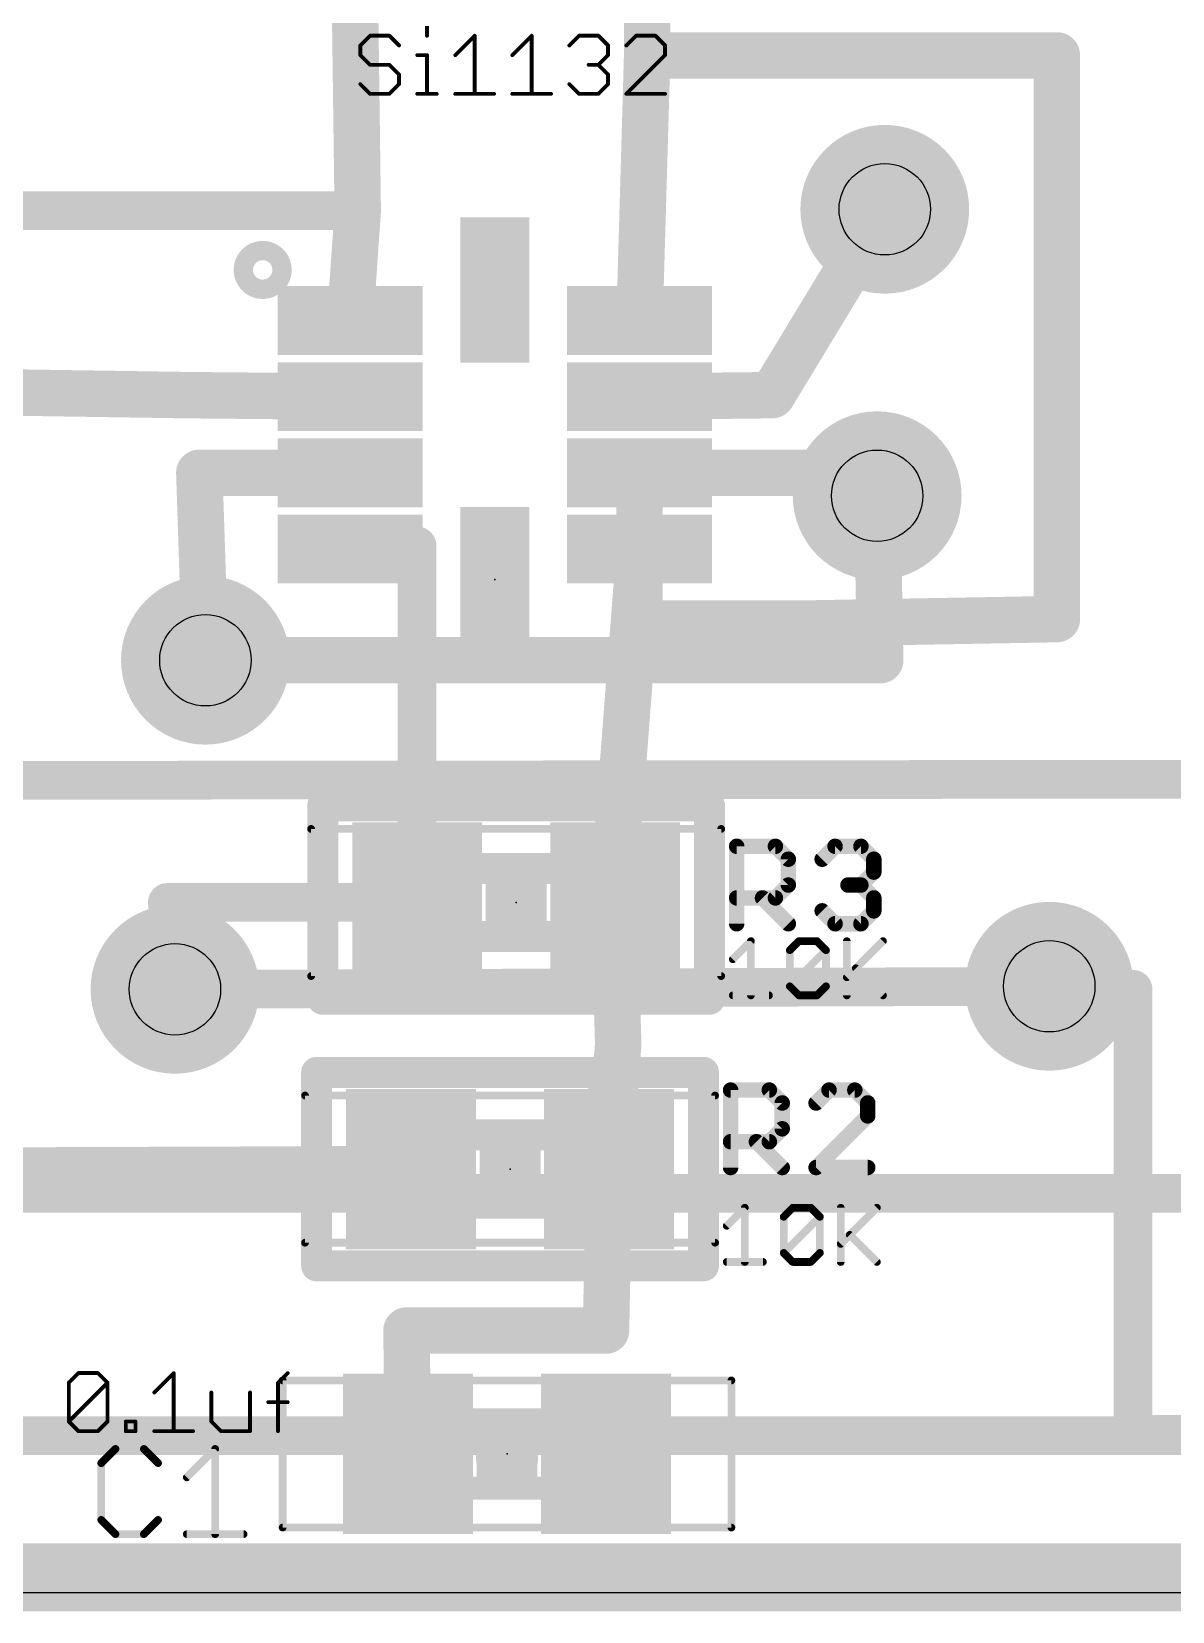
# Model space of a CAD drawing. Extents: x -0.2 to 20.2, y 6.5 to 22.4.
# Drawn here: x 7.07 to 14.56, y 6.49 to 16.86 of the extents above; entities that cross this region are included whole.
import ezdxf

# ---------------------------------------------------------------- set-up
doc = ezdxf.new("R2010")
doc.units = 0
for name, color, linetype in [('1', 14, 'CONTINUOUS'), ('16', 174, 'CONTINUOUS'), ('18', 94, 'CONTINUOUS'), ('20', 178, 'CONTINUOUS'), ('21', 251, 'CONTINUOUS'), ('23', 178, 'CONTINUOUS'), ('25', 251, 'CONTINUOUS'), ('27', 251, 'CONTINUOUS'), ('29', 251, 'CONTINUOUS'), ('30', 251, 'CONTINUOUS'), ('31', 251, 'CONTINUOUS'), ('35', 251, 'CONTINUOUS'), ('39', 14, 'CONTINUOUS'), ('44', 251, 'CONTINUOUS'), ('51', 251, 'CONTINUOUS')]:
    doc.layers.add(name, color=color, linetype=linetype)

# ---------------------------------------------------------------- blocks, each defined once
blk = doc.blocks.new('RECT')
blk.add_solid([(-0.5, -0.5), (0.5, -0.5), (-0.5, 0.5), (0.5, 0.5)])
blk = doc.blocks.new('ROUNDV')
at = {"const_width": 0.5}
blk.add_lwpolyline([(0, -0.25, 1), (0, 0.25, 1), (0, -0.25)], format="xyb", dxfattribs=at)

msp = doc.modelspace()

# ---------------------------------------------------------------- linework, layer by layer
at = {"layer": '1'}
for points, const_width in [([(11.11, 18.38), (11.11, 16.7)], 0.3048), ([(9.18, 17.96), (9.21, 15.68)], 0.3048), ([(11.11, 16.7), (11.06, 14.96)], 0.3048), ([(13.8, 16.7), (11.11, 16.7)], 0.3048), ([(13.8, 13), (13.8, 16.7)], 0.3048), ([(5.44, 15.68), (9.21, 15.68)], 0.254), ([(9.21, 15.68), (9.16, 14.96)], 0.3048), ([(11.93, 14.47), (12.67, 15.69)], 0.3048), ([(6.78, 14.49), (8.09, 14.47)], 0.3048), ([(8.09, 14.47), (9.16, 14.46)], 0.3048), ([(11.06, 14.46), (11.93, 14.47)], 0.3048), ([(8.21, 12.73), (8.17, 13.96)], 0.3048), ([(8.17, 13.96), (9.16, 13.96)], 0.3048), ([(11.06, 13.46), (11.06, 13.96)], 0.3048), ([(11.06, 13.96), (12.59, 13.96)], 0.3048), ([(12.59, 13.96), (12.62, 13.81)], 0.3048), ([(9.6, 13.48), (9.16, 13.46)], 0.254), ([(9.6, 11.14), (9.6, 13.48)], 0.254), ([(11.06, 13.46), (10.89, 11.25)], 0.3048), ([(11.06, 12.97), (11.06, 13.46)], 0.3048), ([(11.06, 12.97), (12.11, 12.97)], 0.3048), ([(12.11, 12.97), (13.8, 13)], 0.3048), ([(10.89, 11.25), (10.9, 11.14)], 0.3048), ([(10.89, 11.25), (10.92, 10.21)], 0.3048), ([(8.01, 10.57), (7.96, 11.14)], 0.254), ([(7.96, 11.14), (9.6, 11.14)], 0.254), ([(14.3, 10.57), (13.75, 10.59)], 0.254), ([(14.3, 7.65), (14.3, 10.57)], 0.254), ([(10.92, 10.21), (10.86, 9.39)], 0.3048), ([(10.84, 8.33), (10.87, 9.88)], 0.3048), ([(10.87, 9.88), (10.86, 9.39)], 0.3048), ([(9.56, 9.39), (6.8, 9.38)], 0.3048), ([(9.54, 7.52), (9.53, 8.33)], 0.3048), ([(9.53, 8.33), (10.84, 8.33)], 0.3048), ([(19.02, 7.64), (14.3, 7.65)], 0.254), ([(19.01, 6.69), (-0.04, 6.69)], 0.4064)]:
    msp.add_lwpolyline(points, dxfattribs=dict(at, const_width=const_width))
for points, const_width in [([(11.1862, 16.6978, 1), (11.0338, 16.7022)], 0.1524), ([(11.11, 16.7762, 1), (11.11, 16.6238)], 0.1524), ([(13.8762, 16.7, 1), (13.7238, 16.7)], 0.1524), ([(13.8, 16.6238, 1), (13.8, 16.7762)], 0.1524), ([(11.0338, 16.7, 1), (11.1862, 16.7)], 0.1524), ([(9.286, 15.6747, 1), (9.134, 15.6853)], 0.1524), ([(9.21, 15.6165, 1), (9.21, 15.7435)], 0.127), ([(12.7352, 15.6505, 1), (12.6048, 15.7295)], 0.1524), ([(9.1338, 15.679, 1), (9.2862, 15.681)], 0.1524), ([(9.084, 14.9653, 1), (9.236, 14.9547)], 0.1524), ([(10.9838, 14.9622, 1), (11.1362, 14.9578)], 0.1524), ([(8.0907, 14.5462, 1), (8.0893, 14.3938)], 0.1524), ([(8.0888, 14.3938, 1), (8.0912, 14.5462)], 0.1524), ([(11.9309, 14.3938, 1), (11.9291, 14.5462)], 0.1524), ([(9.1593, 14.3838, 1), (9.1607, 14.5362)], 0.1524), ([(11.0591, 14.5362, 1), (11.0609, 14.3838)], 0.1524), ([(11.8648, 14.5095, 1), (11.9952, 14.4305)], 0.1524), ([(8.2462, 13.9625, 1), (8.0938, 13.9575)], 0.1524), ([(8.17, 14.0362, 1), (8.17, 13.8838)], 0.1524), ([(9.16, 13.8838, 1), (9.16, 14.0362)], 0.1524), ([(11.1362, 13.96, 1), (10.9838, 13.96)], 0.1524), ([(11.06, 14.0362, 1), (11.06, 13.8838)], 0.1524), ([(12.6647, 13.9749, 1), (12.5153, 13.9451)], 0.1524), ([(12.59, 13.8838, 1), (12.59, 14.0362)], 0.1524), ([(12.5453, 13.7951, 1), (12.6947, 13.8249)], 0.1524), ([(9.1571, 13.5234, 1), (9.1629, 13.3966)], 0.127), ([(9.6635, 13.48, 1), (9.5365, 13.48)], 0.127), ([(9.6029, 13.4166, 1), (9.5971, 13.5434)], 0.127), ([(11.1362, 13.46, 1), (10.9838, 13.46)], 0.1524), ([(11.136, 13.4542, 1), (10.984, 13.4658)], 0.1524), ([(10.9838, 13.46, 1), (11.1362, 13.46)], 0.1524), ([(11.06, 13.0462, 1), (11.06, 12.8938)], 0.1524), ([(12.1086, 13.0462, 1), (12.1114, 12.8938)], 0.1524), ([(12.11, 12.8938, 1), (12.11, 13.0462)], 0.1524), ([(13.7238, 13, 1), (13.8762, 13)], 0.1524), ([(13.8014, 12.9238, 1), (13.7986, 13.0762)], 0.1524), ([(10.9838, 12.97, 1), (11.1362, 12.97)], 0.1524), ([(8.1338, 12.7275, 1), (8.2862, 12.7325)], 0.1524), ([(10.9659, 11.2569, 1), (10.8141, 11.2431)], 0.1524), ([(10.9662, 11.2522, 1), (10.8138, 11.2478)], 0.1524), ([(10.814, 11.2558, 1), (10.966, 11.2442)], 0.1524), ([(8.0233, 11.1455, 1), (7.8967, 11.1345)], 0.127), ([(7.96, 11.2035, 1), (7.96, 11.0765)], 0.127), ([(9.5365, 11.14, 1), (9.6635, 11.14)], 0.127), ([(9.6, 11.0765, 1), (9.6, 11.2035)], 0.127), ([(10.8241, 11.1331, 1), (10.9759, 11.1469)], 0.1524), ([(13.7523, 10.6535, 1), (13.7477, 10.5265)], 0.127), ([(14.3635, 10.57, 1), (14.2365, 10.57)], 0.127), ([(14.2977, 10.5065, 1), (14.3023, 10.6335)], 0.127), ([(7.9467, 10.5645, 1), (8.0733, 10.5755)], 0.127), ([(10.8438, 10.2078, 1), (10.9962, 10.2122)], 0.1524), ([(10.996, 10.2044, 1), (10.844, 10.2156)], 0.1524), ([(10.9462, 9.8785, 1), (10.7938, 9.8815)], 0.1524), ([(10.9462, 9.8784, 1), (10.7938, 9.8816)], 0.1524), ([(9.5603, 9.3138, 1), (9.5597, 9.4662)], 0.1524), ([(10.784, 9.3956, 1), (10.936, 9.3844)], 0.1524), ([(10.7838, 9.3916, 1), (10.9362, 9.3884)], 0.1524), ([(9.6062, 8.3309, 1), (9.4538, 8.3291)], 0.1524), ([(9.53, 8.4062, 1), (9.53, 8.2538)], 0.1524), ([(10.7638, 8.3315, 1), (10.9162, 8.3285)], 0.1524), ([(10.84, 8.2538, 1), (10.84, 8.4062)], 0.1524), ([(14.3001, 7.7135, 1), (14.2999, 7.5865)], 0.127), ([(14.2365, 7.65, 1), (14.3635, 7.65)], 0.127), ([(9.4638, 7.5191, 1), (9.6162, 7.5209)], 0.1524)]:
    msp.add_lwpolyline(points, format="xyb", dxfattribs=dict(at, const_width=const_width))
at = {"layer": '16'}
for points, const_width in [([(12.62, 13.81), (12.64, 12.73)], 0.3048), ([(12.64, 12.73), (8.21, 12.73)], 0.3048), ([(5, 11.94), (15.97, 11.95)], 0.254), ([(13.75, 10.59), (8.01, 10.57)], 0.254), ([(16.1, 9.23), (3, 9.23)], 0.254), ([(1.24, 7.64), (19.02, 7.64)], 0.254), ([(19.05, 6.73), (0, 6.73)], 0.4064)]:
    msp.add_lwpolyline(points, dxfattribs=dict(at, const_width=const_width))
for points, const_width in [([(12.6962, 13.8114, 1), (12.5438, 13.8086)], 0.1524), ([(8.21, 12.8062, 1), (8.21, 12.6538)], 0.1524), ([(12.64, 12.6538, 1), (12.64, 12.8062)], 0.1524), ([(12.5638, 12.7286, 1), (12.7162, 12.7314)], 0.1524), ([(8.0098, 10.6335, 1), (8.0102, 10.5065)], 0.127), ([(13.7502, 10.5265, 1), (13.7498, 10.6535)], 0.127)]:
    msp.add_lwpolyline(points, format="xyb", dxfattribs=dict(at, const_width=const_width))
at = {"layer": '20'}
msp.add_line((0.21, 6.61), (20.055, 6.61), dxfattribs=at)
at = {"layer": '21'}
for points, const_width in [([(9.6647, 16.8926), (9.6647, 16.829)], 0.0254), ([(9.2905, 16.829), (9.2269, 16.7655)], 0.0254), ([(9.4176, 16.829), (9.2905, 16.829)], 0.0254), ([(9.4811, 16.7655), (9.4176, 16.829)], 0.0254), ([(9.8506, 16.7019), (9.9777, 16.829)], 0.0254), ([(9.9777, 16.829), (9.9777, 16.4477)], 0.0254), ([(10.2248, 16.7019), (10.3519, 16.829)], 0.0254), ([(10.3519, 16.829), (10.3519, 16.4477)], 0.0254), ([(10.599, 16.7655), (10.6626, 16.829)], 0.0254), ([(10.6626, 16.829), (10.7897, 16.829)], 0.0254), ([(10.7897, 16.829), (10.8532, 16.7655)], 0.0254), ([(11.0368, 16.829), (10.9732, 16.7655)], 0.0254), ([(11.1639, 16.829), (11.0368, 16.829)], 0.0254), ([(11.2274, 16.7655), (11.1639, 16.829)], 0.0254), ([(9.2269, 16.7655), (9.2269, 16.7019)], 0.0254), ([(9.2269, 16.7019), (9.2905, 16.6384)], 0.0254), ([(9.6011, 16.7019), (9.6647, 16.7019)], 0.0254), ([(9.6647, 16.7019), (9.6647, 16.4477)], 0.0254), ([(10.8532, 16.7019), (10.7897, 16.6384)], 0.0254), ([(10.8532, 16.7655), (10.8532, 16.7019)], 0.0254), ([(10.9732, 16.4477), (11.2274, 16.7019)], 0.0254), ([(11.2274, 16.7019), (11.2274, 16.7655)], 0.0254), ([(9.2905, 16.6384), (9.4176, 16.6384)], 0.0254), ([(9.4176, 16.6384), (9.4811, 16.5748)], 0.0254), ([(10.7897, 16.6384), (10.7261, 16.6384)], 0.0254), ([(10.7897, 16.6384), (10.8532, 16.5748)], 0.0254), ([(9.2905, 16.4477), (9.2269, 16.5113)], 0.0254), ([(9.4811, 16.5113), (9.4176, 16.4477)], 0.0254), ([(9.4811, 16.5748), (9.4811, 16.5113)], 0.0254), ([(10.6626, 16.4477), (10.599, 16.5113)], 0.0254), ([(10.8532, 16.5113), (10.7897, 16.4477)], 0.0254), ([(10.8532, 16.5748), (10.8532, 16.5113)], 0.0254), ([(9.4176, 16.4477), (9.2905, 16.4477)], 0.0254), ([(9.6011, 16.4477), (9.7282, 16.4477)], 0.0254), ([(9.8506, 16.4477), (10.1048, 16.4477)], 0.0254), ([(10.2248, 16.4477), (10.479, 16.4477)], 0.0254), ([(10.7897, 16.4477), (10.6626, 16.4477)], 0.0254), ([(11.2274, 16.4477), (10.9732, 16.4477)], 0.0254), ([(8.98, 10.505), (8.98, 11.775)], 0.2032), ([(8.98, 11.775), (11.52, 11.775)], 0.2032), ([(11.52, 11.775), (11.52, 10.505)], 0.2032), ([(11.52, 10.505), (8.98, 10.505)], 0.2032), ([(8.94, 8.755), (8.94, 10.025)], 0.2032), ([(8.94, 10.025), (11.48, 10.025)], 0.2032), ([(11.48, 10.025), (11.48, 8.755)], 0.2032), ([(11.48, 8.755), (8.94, 8.755)], 0.2032), ([(10.19, 7.5505), (10.19, 7.4895)], 0.4064)]:
    msp.add_lwpolyline(points, dxfattribs=dict(at, const_width=const_width))
for points, const_width in [([(9.2905, 16.8354, 1), (9.2905, 16.8227)], 0.0127), ([(9.2949, 16.8245, 1), (9.286, 16.8335)], 0.0127), ([(9.4221, 16.8335, 1), (9.4131, 16.8245)], 0.0127), ([(9.4176, 16.8227, 1), (9.4176, 16.8354)], 0.0127), ([(9.6583, 16.829, 1), (9.671, 16.829)], 0.0127), ([(9.984, 16.829, 1), (9.9713, 16.829)], 0.0127), ([(9.9822, 16.8245, 1), (9.9732, 16.8335)], 0.0127), ([(10.3582, 16.829, 1), (10.3455, 16.829)], 0.0127), ([(10.3564, 16.8245, 1), (10.3474, 16.8335)], 0.0127), ([(10.6626, 16.8354, 1), (10.6626, 16.8227)], 0.0127), ([(10.667, 16.8245, 1), (10.6581, 16.8335)], 0.0127), ([(10.7941, 16.8335, 1), (10.7852, 16.8245)], 0.0127), ([(10.7897, 16.8227, 1), (10.7897, 16.8354)], 0.0127), ([(11.0368, 16.8354, 1), (11.0368, 16.8227)], 0.0127), ([(11.0412, 16.8245, 1), (11.0323, 16.8335)], 0.0127), ([(11.1684, 16.8335, 1), (11.1594, 16.8245)], 0.0127), ([(11.1639, 16.8227, 1), (11.1639, 16.8354)], 0.0127), ([(9.2333, 16.7655, 1), (9.2206, 16.7655)], 0.0127), ([(9.2224, 16.77, 1), (9.2314, 16.761)], 0.0127), ([(9.2314, 16.7064, 1), (9.2224, 16.6974)], 0.0127), ([(9.2206, 16.7019, 1), (9.2333, 16.7019)], 0.0127), ([(9.4766, 16.761, 1), (9.4856, 16.77)], 0.0127), ([(9.6011, 16.7083, 1), (9.6011, 16.6956)], 0.0127), ([(9.671, 16.7019, 1), (9.6583, 16.7019)], 0.0127), ([(9.6647, 16.6956, 1), (9.6647, 16.7083)], 0.0127), ([(9.8461, 16.7064, 1), (9.8551, 16.6974)], 0.0127), ([(10.2203, 16.7064, 1), (10.2293, 16.6974)], 0.0127), ([(10.5945, 16.77, 1), (10.6035, 16.761)], 0.0127), ([(10.8596, 16.7655, 1), (10.8469, 16.7655)], 0.0127), ([(10.8469, 16.7019, 1), (10.8596, 16.7019)], 0.0127), ([(10.8487, 16.761, 1), (10.8577, 16.77)], 0.0127), ([(10.8577, 16.6974, 1), (10.8487, 16.7064)], 0.0127), ([(10.9687, 16.77, 1), (10.9777, 16.761)], 0.0127), ([(11.2338, 16.7655, 1), (11.2211, 16.7655)], 0.0127), ([(11.2211, 16.7019, 1), (11.2338, 16.7019)], 0.0127), ([(11.2229, 16.761, 1), (11.2319, 16.77)], 0.0127), ([(11.2319, 16.6974, 1), (11.2229, 16.7064)], 0.0127), ([(9.2905, 16.6447, 1), (9.2905, 16.632)], 0.0127), ([(9.286, 16.6339, 1), (9.2949, 16.6429)], 0.0127), ([(9.4221, 16.6429, 1), (9.4131, 16.6339)], 0.0127), ([(9.4176, 16.632, 1), (9.4176, 16.6447)], 0.0127), ([(10.7261, 16.6447, 1), (10.7261, 16.632)], 0.0127), ([(10.7941, 16.6429, 1), (10.7852, 16.6339)], 0.0127), ([(10.7852, 16.6429, 1), (10.7941, 16.6339)], 0.0127), ([(10.7897, 16.632, 1), (10.7897, 16.6447)], 0.0127), ([(9.2314, 16.5157, 1), (9.2224, 16.5068)], 0.0127), ([(9.4875, 16.5748, 1), (9.4748, 16.5748)], 0.0127), ([(9.4748, 16.5113, 1), (9.4875, 16.5113)], 0.0127), ([(9.4766, 16.5703, 1), (9.4856, 16.5793)], 0.0127), ([(9.4856, 16.5068, 1), (9.4766, 16.5157)], 0.0127), ([(10.6035, 16.5157, 1), (10.5945, 16.5068)], 0.0127), ([(10.8596, 16.5748, 1), (10.8469, 16.5748)], 0.0127), ([(10.8469, 16.5113, 1), (10.8596, 16.5113)], 0.0127), ([(10.8487, 16.5703, 1), (10.8577, 16.5793)], 0.0127), ([(10.8577, 16.5068, 1), (10.8487, 16.5157)], 0.0127), ([(9.2905, 16.4541, 1), (9.2905, 16.4413)], 0.0127), ([(9.286, 16.4432, 1), (9.2949, 16.4522)], 0.0127), ([(9.4131, 16.4522, 1), (9.4221, 16.4432)], 0.0127), ([(9.4176, 16.4413, 1), (9.4176, 16.4541)], 0.0127), ([(9.6011, 16.4541, 1), (9.6011, 16.4413)], 0.0127), ([(9.6583, 16.4477, 1), (9.671, 16.4477)], 0.0127), ([(9.7282, 16.4413, 1), (9.7282, 16.4541)], 0.0127), ([(9.8506, 16.4541, 1), (9.8506, 16.4413)], 0.0127), ([(9.9713, 16.4477, 1), (9.984, 16.4477)], 0.0127), ([(10.1048, 16.4413, 1), (10.1048, 16.4541)], 0.0127), ([(10.2248, 16.4541, 1), (10.2248, 16.4413)], 0.0127), ([(10.3455, 16.4477, 1), (10.3582, 16.4477)], 0.0127), ([(10.479, 16.4413, 1), (10.479, 16.4541)], 0.0127), ([(10.6626, 16.4541, 1), (10.6626, 16.4413)], 0.0127), ([(10.6581, 16.4432, 1), (10.667, 16.4522)], 0.0127), ([(10.7852, 16.4522, 1), (10.7941, 16.4432)], 0.0127), ([(10.7897, 16.4413, 1), (10.7897, 16.4541)], 0.0127), ([(10.9732, 16.4541, 1), (10.9732, 16.4413)], 0.0127), ([(10.9687, 16.4522, 1), (10.9777, 16.4432)], 0.0127), ([(11.2274, 16.4413, 1), (11.2274, 16.4541)], 0.0127), ([(9.0308, 11.775, 1), (8.9292, 11.775)], 0.1016), ([(8.98, 11.8258, 1), (8.98, 11.7242)], 0.1016), ([(11.5708, 11.775, 1), (11.4692, 11.775)], 0.1016), ([(11.52, 11.7242, 1), (11.52, 11.8258)], 0.1016), ([(8.98, 10.5558, 1), (8.98, 10.4542)], 0.1016), ([(11.52, 10.4542, 1), (11.52, 10.5558)], 0.1016), ([(8.9292, 10.505, 1), (9.0308, 10.505)], 0.1016), ([(11.4692, 10.505, 1), (11.5708, 10.505)], 0.1016), ([(8.9908, 10.025, 1), (8.8892, 10.025)], 0.1016), ([(8.94, 10.0758, 1), (8.94, 9.9742)], 0.1016), ([(11.5308, 10.025, 1), (11.4292, 10.025)], 0.1016), ([(11.48, 9.9742, 1), (11.48, 10.0758)], 0.1016), ([(8.94, 8.8058, 1), (8.94, 8.7042)], 0.1016), ([(11.48, 8.7042, 1), (11.48, 8.8058)], 0.1016), ([(8.8892, 8.755, 1), (8.9908, 8.755)], 0.1016), ([(11.4292, 8.755, 1), (11.5308, 8.755)], 0.1016), ([(10.2916, 7.5505, 1), (10.0884, 7.5505)], 0.2032), ([(10.0884, 7.4895, 1), (10.2916, 7.4895)], 0.2032)]:
    msp.add_lwpolyline(points, format="xyb", dxfattribs=dict(at, const_width=const_width))
at = {"layer": '23'}
for p in [(10.11, 13.26), (10.25, 11.14), (10.21, 9.39), (10.19, 7.52)]:
    msp.add_point(p, dxfattribs=at)
at = {"layer": '25'}
for points, const_width in [([(8.586, 15.165, 1), (8.586, 15.419, 1), (8.586, 15.165)], 0.127), ([(11.7232, 11.5087, 1), (11.6724, 11.5087)], 0.0508), ([(11.6978, 11.5341, 1), (11.6978, 11.4833)], 0.0508), ([(11.97, 11.5267, 1), (11.9341, 11.4908)], 0.0508), ([(11.952, 11.4833, 1), (11.952, 11.5341)], 0.0508), ([(12.3438, 11.5341, 1), (12.3438, 11.4833)], 0.0508), ([(12.3618, 11.4908, 1), (12.3259, 11.5267)], 0.0508), ([(12.5313, 11.5267, 1), (12.4954, 11.4908)], 0.0508), ([(12.5133, 11.4833, 1), (12.5133, 11.5341)], 0.0508), ([(12.0622, 11.424, 1), (12.0114, 11.424)], 0.0508), ([(12.0188, 11.406, 1), (12.0547, 11.442)], 0.0508), ([(12.2411, 11.442, 1), (12.2771, 11.406)], 0.0508), ([(12.6235, 11.424, 1), (12.5727, 11.424)], 0.0508), ([(12.5801, 11.406, 1), (12.616, 11.442)], 0.0508), ([(12.0547, 11.2366, 1), (12.0188, 11.2725)], 0.0508), ([(12.4286, 11.2799, 1), (12.4286, 11.2291)], 0.0508), ([(12.5313, 11.2725, 1), (12.4954, 11.2366)], 0.0508), ([(12.5133, 11.2291, 1), (12.5133, 11.2799)], 0.0508), ([(12.5727, 11.3393, 1), (12.6235, 11.3393)], 0.0508), ([(12.616, 11.3213, 1), (12.5801, 11.3572)], 0.0508), ([(11.6978, 11.1952, 1), (11.6978, 11.1444)], 0.0508), ([(11.8852, 11.1877, 1), (11.8493, 11.1518)], 0.0508), ([(11.9341, 11.1877, 1), (11.97, 11.1518)], 0.0508), ([(11.952, 11.1444, 1), (11.952, 11.1952)], 0.0508), ([(12.0114, 11.2545, 1), (12.0622, 11.2545)], 0.0508), ([(12.4954, 11.2725, 1), (12.5313, 11.2366)], 0.0508), ([(12.6235, 11.1698, 1), (12.5727, 11.1698)], 0.0508), ([(12.5801, 11.1518, 1), (12.616, 11.1877)], 0.0508), ([(12.2771, 11.103, 1), (12.2411, 11.0671)], 0.0508), ([(12.5727, 11.085, 1), (12.6235, 11.085)], 0.0508), ([(12.616, 11.0671, 1), (12.5801, 11.103)], 0.0508), ([(11.6724, 11.0003, 1), (11.7232, 11.0003)], 0.0508), ([(12.0188, 10.9823, 1), (12.0547, 11.0183)], 0.0508), ([(12.3438, 11.0257, 1), (12.3438, 10.9749)], 0.0508), ([(12.3259, 10.9823, 1), (12.3618, 11.0183)], 0.0508), ([(12.4954, 11.0183, 1), (12.5313, 10.9823)], 0.0508), ([(12.5133, 10.9749, 1), (12.5133, 11.0257)], 0.0508), ([(11.6832, 9.9087, 1), (11.6324, 9.9087)], 0.0508), ([(11.6578, 9.9341, 1), (11.6578, 9.8833)], 0.0508), ([(11.93, 9.9267, 1), (11.8941, 9.8908)], 0.0508), ([(11.912, 9.8833, 1), (11.912, 9.9341)], 0.0508), ([(12.3038, 9.9341, 1), (12.3038, 9.8833)], 0.0508), ([(12.3218, 9.8908, 1), (12.2859, 9.9267)], 0.0508), ([(12.4913, 9.9267, 1), (12.4554, 9.8908)], 0.0508), ([(12.4733, 9.8833, 1), (12.4733, 9.9341)], 0.0508), ([(12.0222, 9.824, 1), (11.9714, 9.824)], 0.0508), ([(11.9788, 9.806, 1), (12.0147, 9.842)], 0.0508), ([(12.2011, 9.842, 1), (12.2371, 9.806)], 0.0508), ([(12.5835, 9.824, 1), (12.5327, 9.824)], 0.0508), ([(12.5401, 9.806, 1), (12.576, 9.842)], 0.0508), ([(12.5327, 9.7393, 1), (12.5835, 9.7393)], 0.0508), ([(12.576, 9.7213, 1), (12.5401, 9.7572)], 0.0508), ([(11.9714, 9.6545, 1), (12.0222, 9.6545)], 0.0508), ([(12.0147, 9.6366, 1), (11.9788, 9.6725)], 0.0508), ([(11.6578, 9.5952, 1), (11.6578, 9.5444)], 0.0508), ([(11.8452, 9.5877, 1), (11.8093, 9.5518)], 0.0508), ([(11.8941, 9.5877, 1), (11.93, 9.5518)], 0.0508), ([(11.912, 9.5444, 1), (11.912, 9.5952)], 0.0508), ([(11.9788, 9.3823, 1), (12.0147, 9.4183)], 0.0508), ([(12.2011, 9.4183, 1), (12.2371, 9.3823)], 0.0508), ([(12.2191, 9.4257, 1), (12.2191, 9.3749)], 0.0508), ([(12.5581, 9.3749, 1), (12.5581, 9.4257)], 0.0508), ([(11.6324, 9.4003, 1), (11.6832, 9.4003)], 0.0508), ([(7.6196, 7.5659, 1), (7.6196, 7.5405)], 0.0254), ([(7.6286, 7.5442, 1), (7.6106, 7.5622)], 0.0254), ([(7.815, 7.5622, 1), (7.7971, 7.5442)], 0.0254), ([(7.806, 7.5405, 1), (7.806, 7.5659)], 0.0254), ([(8.2868, 7.5532, 1), (8.2614, 7.5532)], 0.0254), ([(8.2831, 7.5442, 1), (8.2652, 7.5622)], 0.0254), ([(7.5391, 7.46, 1), (7.5137, 7.46)], 0.0254), ([(7.5174, 7.4689, 1), (7.5354, 7.451)], 0.0254), ([(7.8903, 7.451, 1), (7.9082, 7.4689)], 0.0254), ([(8.0787, 7.3757, 1), (8.0967, 7.3578)], 0.0254), ([(7.5354, 7.0961, 1), (7.5174, 7.0781)], 0.0254), ([(7.5137, 7.0871, 1), (7.5391, 7.0871)], 0.0254), ([(7.9082, 7.0781, 1), (7.8903, 7.0961)], 0.0254), ([(7.6196, 7.0066, 1), (7.6196, 6.9812)], 0.0254), ([(7.6106, 6.9849, 1), (7.6286, 7.0029)], 0.0254), ([(7.7971, 7.0029, 1), (7.815, 6.9849)], 0.0254), ([(7.806, 6.9812, 1), (7.806, 7.0066)], 0.0254), ([(8.0877, 7.0066, 1), (8.0877, 6.9812)], 0.0254), ([(8.2614, 6.9939, 1), (8.2868, 6.9939)], 0.0254), ([(8.4606, 6.9812, 1), (8.4606, 7.0066)], 0.0254)]:
    msp.add_lwpolyline(points, format="xyb", dxfattribs=dict(at, const_width=const_width))
for points, const_width in [([(11.6978, 11.0003), (11.6978, 11.5087)], 0.1016), ([(11.6978, 11.5087), (11.952, 11.5087)], 0.1016), ([(11.952, 11.5087), (12.0368, 11.424)], 0.1016), ([(12.2591, 11.424), (12.3438, 11.5087)], 0.1016), ([(12.3438, 11.5087), (12.5133, 11.5087)], 0.1016), ([(12.5133, 11.5087), (12.5981, 11.424)], 0.1016), ([(12.0368, 11.424), (12.0368, 11.2545)], 0.1016), ([(12.5981, 11.424), (12.5981, 11.3393)], 0.1016), ([(12.0368, 11.2545), (11.952, 11.1698)], 0.1016), ([(12.5133, 11.2545), (12.4286, 11.2545)], 0.1016), ([(12.5981, 11.3393), (12.5133, 11.2545)], 0.1016), ([(12.5133, 11.2545), (12.5981, 11.1698)], 0.1016), ([(11.952, 11.1698), (11.6978, 11.1698)], 0.1016), ([(11.8673, 11.1698), (12.0368, 11.0003)], 0.1016), ([(12.5981, 11.1698), (12.5981, 11.085)], 0.1016), ([(12.3438, 11.0003), (12.2591, 11.085)], 0.1016), ([(12.5981, 11.085), (12.5133, 11.0003)], 0.1016), ([(12.5133, 11.0003), (12.3438, 11.0003)], 0.1016), ([(11.6578, 9.4003), (11.6578, 9.9087)], 0.1016), ([(11.6578, 9.9087), (11.912, 9.9087)], 0.1016), ([(11.912, 9.9087), (11.9968, 9.824)], 0.1016), ([(12.3038, 9.9087), (12.2191, 9.824)], 0.1016), ([(12.4733, 9.9087), (12.3038, 9.9087)], 0.1016), ([(12.5581, 9.824), (12.4733, 9.9087)], 0.1016), ([(11.9968, 9.824), (11.9968, 9.6545)], 0.1016), ([(12.5581, 9.7393), (12.5581, 9.824)], 0.1016), ([(12.2191, 9.4003), (12.5581, 9.7393)], 0.1016), ([(11.9968, 9.6545), (11.912, 9.5698)], 0.1016), ([(11.912, 9.5698), (11.6578, 9.5698)], 0.1016), ([(11.8273, 9.5698), (11.9968, 9.4003)], 0.1016), ([(12.5581, 9.4003), (12.2191, 9.4003)], 0.1016), ([(7.6196, 7.5532), (7.5264, 7.46)], 0.0508), ([(7.806, 7.5532), (7.6196, 7.5532)], 0.0508), ([(7.8993, 7.46), (7.806, 7.5532)], 0.0508), ([(8.0877, 7.3668), (8.2741, 7.5532)], 0.0508), ([(8.2741, 7.5532), (8.2741, 6.9939)], 0.0508), ([(7.5264, 7.46), (7.5264, 7.0871)], 0.0508), ([(7.5264, 7.0871), (7.6196, 6.9939)], 0.0508), ([(7.806, 6.9939), (7.8993, 7.0871)], 0.0508), ([(7.6196, 6.9939), (7.806, 6.9939)], 0.0508), ([(8.0877, 6.9939), (8.4606, 6.9939)], 0.0508)]:
    msp.add_lwpolyline(points, dxfattribs=dict(at, const_width=const_width))
at = {"layer": '27'}
for points, const_width in [([(11.6724, 10.7677), (11.791, 10.8863)], 0.0508), ([(11.791, 10.8863), (11.791, 10.5304)], 0.0508), ([(12.0466, 10.827), (12.1059, 10.8863)], 0.0508), ([(12.1059, 10.8863), (12.2246, 10.8863)], 0.0508), ([(12.2246, 10.8863), (12.2839, 10.827)], 0.0508), ([(12.4208, 10.8863), (12.4208, 10.5304)], 0.0508), ([(12.4208, 10.649), (12.6581, 10.8863)], 0.0508), ([(12.0466, 10.5897), (12.0466, 10.827)], 0.0508), ([(12.0466, 10.5897), (12.2839, 10.827)], 0.0508), ([(12.2839, 10.827), (12.2839, 10.5897)], 0.0508), ([(12.4801, 10.7084), (12.6581, 10.5304)], 0.0508), ([(12.1059, 10.5304), (12.0466, 10.5897)], 0.0508), ([(12.2839, 10.5897), (12.2246, 10.5304)], 0.0508), ([(11.6724, 10.5304), (11.9097, 10.5304)], 0.0508), ([(12.2246, 10.5304), (12.1059, 10.5304)], 0.0508), ([(11.6324, 9.0177), (11.751, 9.1363)], 0.0508), ([(11.751, 9.1363), (11.751, 8.7804)], 0.0508), ([(12.0066, 9.077), (12.0659, 9.1363)], 0.0508), ([(12.0659, 9.1363), (12.1846, 9.1363)], 0.0508), ([(12.1846, 9.1363), (12.2439, 9.077)], 0.0508), ([(12.3808, 9.1363), (12.3808, 8.7804)], 0.0508), ([(12.3808, 8.899), (12.6181, 9.1363)], 0.0508), ([(12.0066, 8.8397), (12.0066, 9.077)], 0.0508), ([(12.0066, 8.8397), (12.2439, 9.077)], 0.0508), ([(12.2439, 9.077), (12.2439, 8.8397)], 0.0508), ([(12.4401, 8.9584), (12.6181, 8.7804)], 0.0508), ([(12.0659, 8.7804), (12.0066, 8.8397)], 0.0508), ([(12.2439, 8.8397), (12.1846, 8.7804)], 0.0508), ([(11.6324, 8.7804), (11.8697, 8.7804)], 0.0508), ([(12.1846, 8.7804), (12.0659, 8.7804)], 0.0508), ([(7.3132, 7.9875), (7.3768, 8.051)], 0.0254), ([(7.3132, 7.7333), (7.3132, 7.9875)], 0.0254), ([(7.3132, 7.7333), (7.5674, 7.9875)], 0.0254), ([(7.3768, 8.051), (7.5039, 8.051)], 0.0254), ([(7.5039, 8.051), (7.5674, 7.9875)], 0.0254), ([(7.5674, 7.9875), (7.5674, 7.7333)], 0.0254), ([(7.8745, 7.9239), (8.0016, 8.051)], 0.0254), ([(8.0016, 8.051), (8.0016, 7.6697)], 0.0254), ([(8.6865, 7.9875), (8.75, 8.051)], 0.0254), ([(8.6865, 7.6697), (8.6865, 7.9875)], 0.0254), ([(8.2487, 7.9239), (8.2487, 7.7333)], 0.0254), ([(8.5029, 7.6697), (8.5029, 7.9239)], 0.0254), ([(8.6229, 7.8604), (8.75, 7.8604)], 0.0254), ([(7.3768, 7.6697), (7.3132, 7.7333)], 0.0254), ([(7.5039, 7.6697), (7.3768, 7.6697)], 0.0254), ([(7.5674, 7.7333), (7.5039, 7.6697)], 0.0254), ([(7.6874, 7.6697), (7.6874, 7.7333)], 0.0254), ([(7.6874, 7.7333), (7.751, 7.7333)], 0.0254), ([(7.751, 7.6697), (7.6874, 7.6697)], 0.0254), ([(7.751, 7.7333), (7.751, 7.6697)], 0.0254), ([(7.8745, 7.6697), (8.1287, 7.6697)], 0.0254), ([(8.2487, 7.7333), (8.3123, 7.6697)], 0.0254), ([(8.3123, 7.6697), (8.5029, 7.6697)], 0.0254)]:
    msp.add_lwpolyline(points, dxfattribs=dict(at, const_width=const_width))
for points, const_width in [([(11.8037, 10.8863, 1), (11.7783, 10.8863)], 0.0254), ([(11.8, 10.8773, 1), (11.7821, 10.8953)], 0.0254), ([(12.1059, 10.899, 1), (12.1059, 10.8736)], 0.0254), ([(12.1149, 10.8773, 1), (12.0969, 10.8953)], 0.0254), ([(12.2335, 10.8953, 1), (12.2156, 10.8773)], 0.0254), ([(12.2246, 10.8736, 1), (12.2246, 10.899)], 0.0254), ([(12.4335, 10.8863, 1), (12.4081, 10.8863)], 0.0254), ([(12.6671, 10.8773, 1), (12.6491, 10.8953)], 0.0254), ([(11.6634, 10.7766, 1), (11.6814, 10.7587)], 0.0254), ([(12.0593, 10.827, 1), (12.0339, 10.827)], 0.0254), ([(12.0376, 10.836, 1), (12.0556, 10.818)], 0.0254), ([(12.2966, 10.827, 1), (12.2712, 10.827)], 0.0254), ([(12.2929, 10.818, 1), (12.2749, 10.836)], 0.0254), ([(12.2749, 10.818, 1), (12.2929, 10.836)], 0.0254), ([(12.4891, 10.7173, 1), (12.4711, 10.6994)], 0.0254), ([(12.0556, 10.5987, 1), (12.0376, 10.5807)], 0.0254), ([(12.0376, 10.5987, 1), (12.0556, 10.5807)], 0.0254), ([(12.0339, 10.5897, 1), (12.0593, 10.5897)], 0.0254), ([(12.2712, 10.5897, 1), (12.2966, 10.5897)], 0.0254), ([(12.2929, 10.5807, 1), (12.2749, 10.5987)], 0.0254), ([(12.4118, 10.658, 1), (12.4298, 10.6401)], 0.0254), ([(11.6724, 10.5431, 1), (11.6724, 10.5177)], 0.0254), ([(11.7783, 10.5304, 1), (11.8037, 10.5304)], 0.0254), ([(11.9097, 10.5177, 1), (11.9097, 10.5431)], 0.0254), ([(12.1059, 10.5431, 1), (12.1059, 10.5177)], 0.0254), ([(12.0969, 10.5214, 1), (12.1149, 10.5394)], 0.0254), ([(12.2156, 10.5394, 1), (12.2335, 10.5214)], 0.0254), ([(12.2246, 10.5177, 1), (12.2246, 10.5431)], 0.0254), ([(12.4081, 10.5304, 1), (12.4335, 10.5304)], 0.0254), ([(12.6491, 10.5214, 1), (12.6671, 10.5394)], 0.0254), ([(11.7637, 9.1363, 1), (11.7383, 9.1363)], 0.0254), ([(11.76, 9.1273, 1), (11.7421, 9.1453)], 0.0254), ([(12.0659, 9.149, 1), (12.0659, 9.1236)], 0.0254), ([(12.0749, 9.1273, 1), (12.0569, 9.1453)], 0.0254), ([(12.1935, 9.1453, 1), (12.1756, 9.1273)], 0.0254), ([(12.1846, 9.1236, 1), (12.1846, 9.149)], 0.0254), ([(12.3935, 9.1363, 1), (12.3681, 9.1363)], 0.0254), ([(12.6271, 9.1273, 1), (12.6091, 9.1453)], 0.0254), ([(11.6234, 9.0266, 1), (11.6414, 9.0087)], 0.0254), ([(12.0193, 9.077, 1), (11.9939, 9.077)], 0.0254), ([(11.9976, 9.086, 1), (12.0156, 9.068)], 0.0254), ([(12.2566, 9.077, 1), (12.2312, 9.077)], 0.0254), ([(12.2529, 9.068, 1), (12.2349, 9.086)], 0.0254), ([(12.2349, 9.068, 1), (12.2529, 9.086)], 0.0254), ([(12.3718, 8.908, 1), (12.3898, 8.8901)], 0.0254), ([(12.4491, 8.9673, 1), (12.4311, 8.9494)], 0.0254), ([(12.0156, 8.8487, 1), (11.9976, 8.8307)], 0.0254), ([(11.9976, 8.8487, 1), (12.0156, 8.8307)], 0.0254), ([(11.9939, 8.8397, 1), (12.0193, 8.8397)], 0.0254), ([(12.2312, 8.8397, 1), (12.2566, 8.8397)], 0.0254), ([(12.2529, 8.8307, 1), (12.2349, 8.8487)], 0.0254), ([(11.6324, 8.7931, 1), (11.6324, 8.7677)], 0.0254), ([(11.7383, 8.7804, 1), (11.7637, 8.7804)], 0.0254), ([(11.8697, 8.7677, 1), (11.8697, 8.7931)], 0.0254), ([(12.0659, 8.7931, 1), (12.0659, 8.7677)], 0.0254), ([(12.0569, 8.7714, 1), (12.0749, 8.7894)], 0.0254), ([(12.1756, 8.7894, 1), (12.1935, 8.7714)], 0.0254), ([(12.1846, 8.7677, 1), (12.1846, 8.7931)], 0.0254), ([(12.3681, 8.7804, 1), (12.3935, 8.7804)], 0.0254), ([(12.6091, 8.7714, 1), (12.6271, 8.7894)], 0.0254), ([(7.3196, 7.9875, 1), (7.3068, 7.9875)], 0.0127), ([(7.3087, 7.992, 1), (7.3177, 7.983)], 0.0127), ([(7.3768, 8.0574, 1), (7.3768, 8.0447)], 0.0127), ([(7.3812, 8.0465, 1), (7.3723, 8.0555)], 0.0127), ([(7.5084, 8.0555, 1), (7.4994, 8.0465)], 0.0127), ([(7.5039, 8.0447, 1), (7.5039, 8.0574)], 0.0127), ([(7.5738, 7.9875, 1), (7.5611, 7.9875)], 0.0127), ([(7.5719, 7.983, 1), (7.5629, 7.992)], 0.0127), ([(7.5629, 7.983, 1), (7.5719, 7.992)], 0.0127), ([(8.008, 8.051, 1), (7.9953, 8.051)], 0.0127), ([(8.0061, 8.0465, 1), (7.9971, 8.0555)], 0.0127), ([(8.6928, 7.9875, 1), (8.6801, 7.9875)], 0.0127), ([(8.682, 7.992, 1), (8.691, 7.983)], 0.0127), ([(8.7545, 8.0465, 1), (8.7455, 8.0555)], 0.0127), ([(7.87, 7.9284, 1), (7.879, 7.9194)], 0.0127), ([(8.2551, 7.9239, 1), (8.2424, 7.9239)], 0.0127), ([(8.5093, 7.9239, 1), (8.4966, 7.9239)], 0.0127), ([(8.6229, 7.8667, 1), (8.6229, 7.854)], 0.0127), ([(8.75, 7.854, 1), (8.75, 7.8667)], 0.0127), ([(7.3068, 7.7333, 1), (7.3196, 7.7333)], 0.0127), ([(7.3177, 7.7377, 1), (7.3087, 7.7288)], 0.0127), ([(7.3087, 7.7377, 1), (7.3177, 7.7288)], 0.0127), ([(7.3768, 7.6761, 1), (7.3768, 7.6634)], 0.0127), ([(7.3723, 7.6652, 1), (7.3812, 7.6742)], 0.0127), ([(7.4994, 7.6742, 1), (7.5084, 7.6652)], 0.0127), ([(7.5039, 7.6634, 1), (7.5039, 7.6761)], 0.0127), ([(7.5611, 7.7333, 1), (7.5738, 7.7333)], 0.0127), ([(7.5719, 7.7288, 1), (7.5629, 7.7377)], 0.0127), ([(7.6938, 7.7333, 1), (7.6811, 7.7333)], 0.0127), ([(7.6874, 7.7396, 1), (7.6874, 7.7269)], 0.0127), ([(7.6874, 7.6761, 1), (7.6874, 7.6634)], 0.0127), ([(7.6811, 7.6697, 1), (7.6938, 7.6697)], 0.0127), ([(7.7573, 7.7333, 1), (7.7446, 7.7333)], 0.0127), ([(7.7446, 7.6697, 1), (7.7573, 7.6697)], 0.0127), ([(7.751, 7.7269, 1), (7.751, 7.7396)], 0.0127), ([(7.751, 7.6634, 1), (7.751, 7.6761)], 0.0127), ([(7.8745, 7.6761, 1), (7.8745, 7.6634)], 0.0127), ([(7.9953, 7.6697, 1), (8.008, 7.6697)], 0.0127), ([(8.1287, 7.6634, 1), (8.1287, 7.6761)], 0.0127), ([(8.2532, 7.7377, 1), (8.2442, 7.7288)], 0.0127), ([(8.2424, 7.7333, 1), (8.2551, 7.7333)], 0.0127), ([(8.3123, 7.6761, 1), (8.3123, 7.6634)], 0.0127), ([(8.3078, 7.6652, 1), (8.3168, 7.6742)], 0.0127), ([(8.4966, 7.6697, 1), (8.5093, 7.6697)], 0.0127), ([(8.5029, 7.6634, 1), (8.5029, 7.6761)], 0.0127), ([(8.6801, 7.6697, 1), (8.6928, 7.6697)], 0.0127)]:
    msp.add_lwpolyline(points, format="xyb", dxfattribs=dict(at, const_width=const_width))
at = {"layer": '39', "const_width": 0.0508}
for points in [[(8.904, 11.623), (11.596, 11.623)], [(8.904, 10.657), (8.904, 11.623)], [(11.596, 11.623), (11.596, 10.657)], [(11.596, 10.657), (8.904, 10.657)], [(8.864, 9.873), (11.556, 9.873)], [(8.864, 8.907), (8.864, 9.873)], [(11.556, 9.873), (11.556, 8.907)], [(11.556, 8.907), (8.864, 8.907)], [(8.717, 8.003), (11.663, 8.003)], [(8.717, 7.037), (8.717, 8.003)], [(11.663, 8.003), (11.663, 7.037)], [(11.663, 7.037), (8.717, 7.037)]]:
    msp.add_lwpolyline(points, dxfattribs=at)
at = {"layer": '39', "const_width": 0.0254}
for points in [[(8.904, 11.6357, 1), (8.904, 11.6103)], [(8.9167, 11.623, 1), (8.8913, 11.623)], [(11.6087, 11.623, 1), (11.5833, 11.623)], [(11.596, 11.6103, 1), (11.596, 11.6357)], [(8.904, 10.6697, 1), (8.904, 10.6443)], [(11.596, 10.6443, 1), (11.596, 10.6697)], [(8.8913, 10.657, 1), (8.9167, 10.657)], [(11.5833, 10.657, 1), (11.6087, 10.657)], [(8.864, 9.8857, 1), (8.864, 9.8603)], [(8.8767, 9.873, 1), (8.8513, 9.873)], [(11.5687, 9.873, 1), (11.5433, 9.873)], [(11.556, 9.8603, 1), (11.556, 9.8857)], [(8.864, 8.9197, 1), (8.864, 8.8943)], [(8.8513, 8.907, 1), (8.8767, 8.907)], [(11.5433, 8.907, 1), (11.5687, 8.907)], [(11.556, 8.8943, 1), (11.556, 8.9197)], [(8.717, 8.0157, 1), (8.717, 7.9903)], [(8.7297, 8.003, 1), (8.7043, 8.003)], [(11.6757, 8.003, 1), (11.6503, 8.003)], [(11.663, 7.9903, 1), (11.663, 8.0157)], [(8.717, 7.0497, 1), (8.717, 7.0243)], [(11.663, 7.0243, 1), (11.663, 7.0497)], [(8.7043, 7.037, 1), (8.7297, 7.037)], [(11.6503, 7.037, 1), (11.6757, 7.037)]]:
    msp.add_lwpolyline(points, format="xyb", dxfattribs=at)
at = {"layer": '44'}
for centre in [(12.67, 15.69), (12.62, 13.81), (8.21, 12.73), (13.75, 10.59), (8.01, 10.57)]:
    msp.add_circle(centre, 0.3, dxfattribs=at)
at = {"layer": '51'}
for points, const_width in [([(10.005, 11.364), (10.495, 11.364)], 0.2032), ([(10.495, 10.916), (10.005, 10.916)], 0.2032), ([(9.965, 9.614), (10.455, 9.614)], 0.2032), ([(10.455, 9.166), (9.965, 9.166)], 0.2032), ([(9.945, 7.744), (10.435, 7.744)], 0.1524), ([(10.435, 7.296), (9.945, 7.296)], 0.1524)]:
    msp.add_lwpolyline(points, dxfattribs=dict(at, const_width=const_width))
for points, const_width in [([(10.005, 11.4148, 1), (10.005, 11.3132)], 0.1016), ([(10.495, 11.3132, 1), (10.495, 11.4148)], 0.1016), ([(10.005, 10.9668, 1), (10.005, 10.8652)], 0.1016), ([(10.495, 10.8652, 1), (10.495, 10.9668)], 0.1016), ([(9.965, 9.6648, 1), (9.965, 9.5632)], 0.1016), ([(10.455, 9.5632, 1), (10.455, 9.6648)], 0.1016), ([(9.965, 9.2168, 1), (9.965, 9.1152)], 0.1016), ([(10.455, 9.1152, 1), (10.455, 9.2168)], 0.1016), ([(9.945, 7.7821, 1), (9.945, 7.7059)], 0.0762), ([(10.435, 7.7059, 1), (10.435, 7.7821)], 0.0762), ([(9.945, 7.3341, 1), (9.945, 7.2579)], 0.0762), ([(10.435, 7.2579, 1), (10.435, 7.3341)], 0.0762)]:
    msp.add_lwpolyline(points, format="xyb", dxfattribs=dict(at, const_width=const_width))

# ---------------------------------------------------------------- block references
at = {"layer": '1', "xscale": 0.8, "yscale": 0.3}
for p, rotation in [((10.11, 15.16), 90), ((11.06, 14.96), 180), ((11.06, 14.46), 180), ((11.06, 13.96), 180), ((10.11, 13.26), 270), ((11.06, 13.46), 180)]:
    msp.add_blockref('RECT', p, dxfattribs=dict(at, rotation=rotation))
at = {"layer": '1'}
for p, xscale, yscale in [((9.16, 14.96), 0.8, 0.3), ((9.16, 14.46), 0.8, 0.3), ((9.16, 13.96), 0.8, 0.3), ((9.16, 13.46), 0.8, 0.3), ((9.6, 11.14), 0.7, 0.9), ((10.9, 11.14), 0.7, 0.9), ((9.56, 9.39), 0.7, 0.9), ((10.86, 9.39), 0.7, 0.9), ((9.54, 7.52), 0.7, 0.9), ((10.84, 7.52), 0.7, 0.9)]:
    msp.add_blockref('RECT', p, dxfattribs=dict(at, xscale=xscale, yscale=yscale))
at = {"layer": '18', "xscale": 0.9556, "yscale": 0.9556}
for p in [(12.67, 15.69), (12.67, 15.69), (12.62, 13.81), (12.62, 13.81), (8.21, 12.73), (8.21, 12.73), (8.01, 10.57), (8.01, 10.57), (13.75, 10.59), (13.75, 10.59)]:
    msp.add_blockref('ROUNDV', p, dxfattribs=at)
at = {"layer": '29'}
for name, p, xscale, yscale in [('ROUNDV', (12.67, 15.69), 1.108, 1.108), ('RECT', (9.16, 14.96), 0.9524, 0.4524), ('RECT', (9.16, 14.46), 0.9524, 0.4524), ('ROUNDV', (12.62, 13.81), 1.108, 1.108), ('RECT', (9.16, 13.96), 0.9524, 0.4524), ('RECT', (9.16, 13.46), 0.9524, 0.4524), ('ROUNDV', (8.21, 12.73), 1.108, 1.108), ('RECT', (9.6, 11.14), 0.8524, 1.0524), ('RECT', (10.9, 11.14), 0.8524, 1.0524), ('ROUNDV', (8.01, 10.57), 1.108, 1.108), ('ROUNDV', (13.75, 10.59), 1.108, 1.108), ('RECT', (9.56, 9.39), 0.8524, 1.0524), ('RECT', (10.86, 9.39), 0.8524, 1.0524), ('RECT', (9.54, 7.52), 0.8524, 1.0524), ('RECT', (10.84, 7.52), 0.8524, 1.0524)]:
    msp.add_blockref(name, p, dxfattribs=dict(at, xscale=xscale, yscale=yscale))
at = {"layer": '29', "xscale": 0.9524, "yscale": 0.4524}
for p, rotation in [((10.11, 15.16), 90), ((11.06, 14.96), 180), ((11.06, 14.46), 180), ((11.06, 13.96), 180), ((10.11, 13.26), 270), ((11.06, 13.46), 180)]:
    msp.add_blockref('RECT', p, dxfattribs=dict(at, rotation=rotation))
at = {"layer": '30', "xscale": 1.108, "yscale": 1.108}
for p in [(12.67, 15.69), (12.62, 13.81), (8.21, 12.73), (8.01, 10.57), (13.75, 10.59)]:
    msp.add_blockref('ROUNDV', p, dxfattribs=at)
at = {"layer": '31', "xscale": 0.8, "yscale": 0.3}
for p, rotation in [((10.11, 15.16), 90), ((11.06, 14.96), 180), ((11.06, 14.46), 180), ((11.06, 13.96), 180), ((10.11, 13.26), 270), ((11.06, 13.46), 180)]:
    msp.add_blockref('RECT', p, dxfattribs=dict(at, rotation=rotation))
at = {"layer": '31'}
for p, xscale, yscale in [((9.16, 14.96), 0.8, 0.3), ((9.16, 14.46), 0.8, 0.3), ((9.16, 13.96), 0.8, 0.3), ((9.16, 13.46), 0.8, 0.3), ((9.6, 11.14), 0.7, 0.9), ((10.9, 11.14), 0.7, 0.9), ((9.56, 9.39), 0.7, 0.9), ((10.86, 9.39), 0.7, 0.9), ((9.54, 7.52), 0.7, 0.9), ((10.84, 7.52), 0.7, 0.9)]:
    msp.add_blockref('RECT', p, dxfattribs=dict(at, xscale=xscale, yscale=yscale))
at = {"layer": '35', "xscale": 0.3998, "yscale": 0.6}
for p in [(10.25, 11.14), (10.21, 9.39), (10.19, 7.52)]:
    msp.add_blockref('RECT', p, dxfattribs=at)
at = {"layer": '51', "xscale": 0.3, "yscale": 0.5999}
for p in [(9.846, 11.1352), (10.6588, 11.1352), (9.806, 9.3852), (10.6188, 9.3852), (9.786, 7.5152), (10.5988, 7.5152)]:
    msp.add_blockref('RECT', p, dxfattribs=at)

doc.saveas('drawing.dxf')
